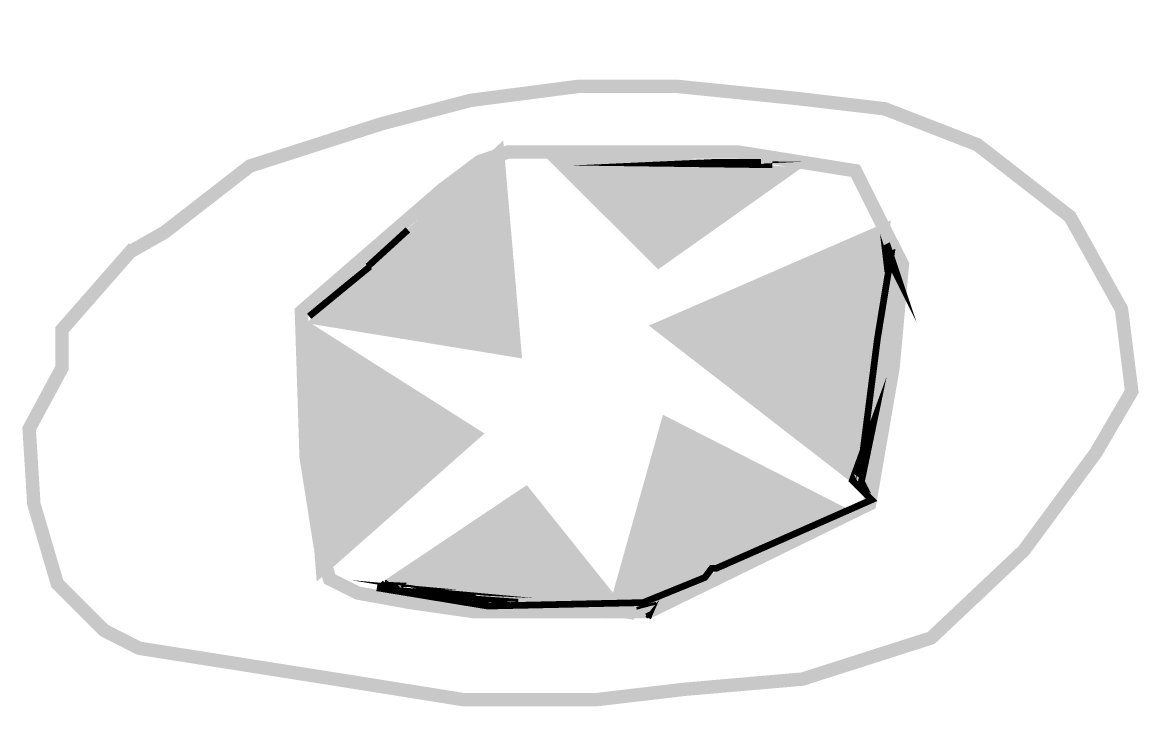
# Model space of a CAD drawing. Extents: x 0.55 to 8.86, y -0.13 to 5.12.
import ezdxf

# ---------------------------------------------------------------- set-up
doc = ezdxf.new("R2010")
doc.units = 0
doc.header["$MEASUREMENT"] = 0
doc.layers.get('0').update_dxf_attribs({"linetype": 'CONTINUOUS'})

msp = doc.modelspace()

# ---------------------------------------------------------------- linework, layer by layer
for points in [[(5.2818, 3.2785, 0, 2, 0), (5.3518, 4.1163, 2, 2, 0)], [(4.2682, 2.6152, 0, 2, 0), (3.3943, 3.5577, 2, 2, 0)], [(5.2119, 2.8596, 0, 2, 0), (6.8897, 2.6501, 2, 2, 0)], [(5.3168, 2.1963, 0, 2, 0), (5.8062, 1.0792, 2, 2, 0)], [(3.9885, 2.0567, 0, 2, 0), (2.6603, 1.9519, 2, 2, 0)], [(4.3031, 1.6727, 0, 1.8924, 0), (4.1708, 0.8139, 0, 1.8924, 0)]]:
    msp.add_lwpolyline(points, format="xyseb")
for points, const_width in [([(1.3785, 3.4407), (0.8424, 2.829), (0.8427, 2.5454), (0.598, 2.0916), (0.6329, 1.533), (0.8077, 0.9396), (1.1572, 0.5905), (1.4168, 0.4588), (2.8718, 0.2294), (3.8291, 0.0765), (4.8247, 0.0765), (5.4756, 0.1529), (6.3563, 0.2294), (7.3136, 0.5352), (8.0028, 1.1851), (8.5389, 1.9115), (8.807, 2.3702), (8.7304, 2.9819), (8.3475, 3.6701), (7.6582, 4.2053), (6.969, 4.4729), (6.318, 4.5493), (5.4217, 4.6399), (4.6876, 4.6399), (3.8837, 4.5352), (3.2195, 4.3606), (2.2408, 4.0465), (1.6082, 3.5554), (1.3402, 3.4024)], 0.1), ([(6.047, 4.0733), (5.6811, 4.0733), (5.494, 4.0648), (6.1321, 4.0563)], 0.05), ([(3.4178, 3.5719), (3.12, 3.3)], 0.05), ([(3.1868, 0.9087), (4.0121, 0.7728), (5.1693, 0.7983), (5.6287, 0.9852), (5.6798, 1.0532), (5.7138, 1.0532), (6.871, 1.5631), (6.7264, 1.7076), (6.888, 2.1495), (6.7944, 1.6991), (6.8029, 1.6821), (6.7774, 1.6991), (6.9136, 2.7613), (7.017, 3.3935), (6.9915, 3.385), (6.9745, 3.436), (6.9915, 3.4445), (7.0681, 3.215), (6.9745, 3.402), (6.9915, 3.2575)], 0.05), ([(7.0296, 3.2785), (6.8548, 1.6727)], 0.1), ([(3.1344, 3.2992), (2.683, 2.9288)], 0.05), ([(4.2403, 0.816), (3.6322, 0.8607), (4.2313, 0.7847), (4.2269, 0.816), (4.0435, 0.816), (3.5204, 0.8785), (3.5517, 0.8964), (3.8915, 0.8651), (3.6232, 0.8785), (3.9228, 0.8473), (3.5919, 0.883), (3.3773, 0.9053), (3.3907, 0.9232), (3.4399, 0.9187), (3.5204, 0.9053), (3.5562, 0.9053), (3.2566, 0.9321), (3.3371, 0.9187), (3.3639, 0.9009), (3.3907, 0.9366), (3.2968, 0.941), (3.2745, 0.941), (3.2566, 0.9544), (3.2476, 0.9321), (3.2298, 0.9187), (3.2342, 0.9321), (3.2208, 0.9366), (3.2387, 0.9544)], 0.02), ([(3.8736, 0.8026), (4.1732, 0.816)], 0.02), ([(5.2675, 0.7943), (5.12, 0.7558)], 0.02), ([(5.2073, 0.7266), (5.2208, 0.6997)], 0.05), ([(5.1939, 0.6863), (5.251, 0.7568), (5.2241, 0.6964), (5.2174, 0.693), (5.2174, 0.6897), (5.2309, 0.683)], 0.02)]:
    msp.add_lwpolyline(points, dxfattribs=dict(const_width=const_width))
at = {"const_width": 0.1}
msp.add_lwpolyline([(5.2119, 0.7301), (6.8548, 1.533), (7.0296, 2.5454), (7.0995, 3.3134), (6.7499, 4.0116), (5.8761, 4.1512), (4.4779, 4.1512), (4.1633, 4.1512), (3.9536, 4.0814), (3.6739, 3.8719), (2.6253, 2.9643), (2.6603, 1.8821), (2.7651, 1.2189), (2.835, 0.9745), (3.0448, 0.8698), (3.4293, 0.8), (3.9186, 0.7301), (4.8973, 0.7301), (5.2119, 0.7301)], close=True, dxfattribs=at)

doc.saveas('drawing.dxf')
